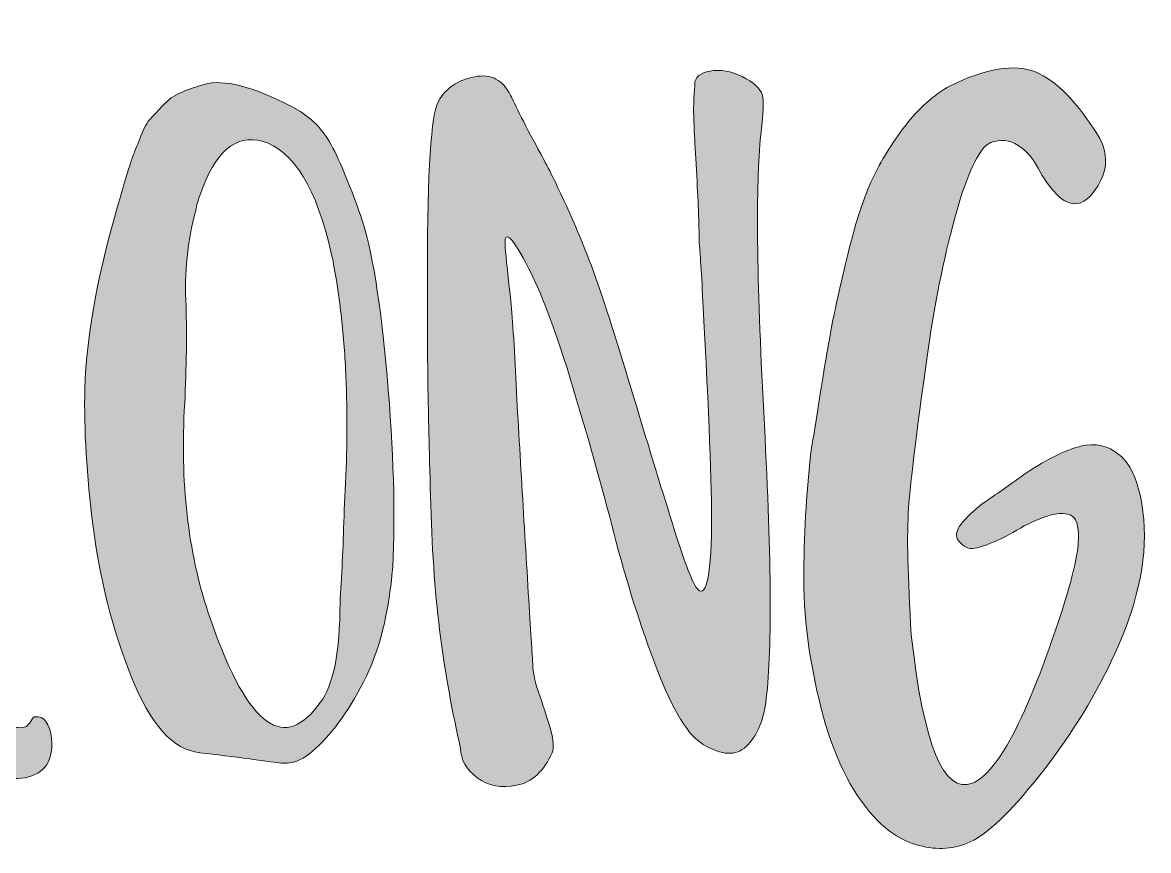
# Model space of a CAD drawing. Header units: inches. Extents: x 243 to 838, y -982 to -99.
# Drawn here: x 540.2 to 813.8, y -981.5 to -780.3 of the extents above; entities that cross this region are included whole.
import ezdxf

# ---------------------------------------------------------------- set-up
doc = ezdxf.new("R2010")
doc.units = ezdxf.units.IN
doc.header["$MEASUREMENT"] = 0
doc.layers.add('Layer 1', color=7, linetype='Continuous')

# ---------------------------------------------------------------- blocks, each defined once
blk = doc.blocks.new('block 6')
at = {"layer": 'Layer 1', "true_color": 0x030405}
h = blk.add_hatch(color=178, dxfattribs=at)
h.dxf.hatch_style = 2
edge = h.paths.add_edge_path()
edge.add_spline(control_points=[(466.45, -967.19), (466, -966.96), (465.44, -966.51), (464.76, -965.84), (464.09, -965.17), (463.02, -962.08), (461.56, -956.58), (460.1, -951.07), (459.15, -943.72), (458.7, -934.51), (458.25, -925.08), (457.91, -911.77), (457.69, -894.59), (457.46, -877.41), (457.86, -858.6), (458.87, -838.17), (459.88, -817.73), (461.62, -805.04), (464.09, -800.1), (467.91, -792.47), (472.12, -787.25), (476.72, -784.43), (481.32, -781.63), (488.23, -780.34), (497.44, -780.56), (503.95, -780.79), (509.68, -782.08), (514.62, -784.43), (519.56, -786.79), (522.48, -789.99), (523.38, -794.03), (525.17, -804.37), (526.07, -815.04), (526.07, -826.04), (526.07, -837.04), (524.05, -848.33), (520.01, -859.89), (515.97, -871.46), (510.13, -880.5), (502.49, -887.01), (505.19, -892.18), (509, -899.98), (513.95, -910.43), (518.88, -920.87), (523.21, -929.63), (526.92, -936.7), (530.62, -943.77), (533.82, -948.21), (536.52, -950.01), (537.64, -951.13), (538.65, -951.69), (539.55, -951.69), (540.44, -951.69), (541.07, -951.52), (541.4, -951.19), (541.74, -950.85), (542.08, -950.4), (542.41, -949.84), (542.75, -949.28), (543.03, -949), (543.26, -949), (545.5, -948.77), (546.84, -950.57), (547.3, -954.39), (547.75, -959.78), (545.61, -962.92), (540.9, -963.82), (538.65, -964.27), (535.84, -963.93), (532.48, -962.81), (530.68, -962.13), (528.49, -960.17), (525.91, -956.91), (523.32, -953.65), (520.4, -949.05), (517.15, -943.1), (513.89, -937.15), (511.14, -931.93), (508.89, -927.44), (506.65, -922.95), (503.67, -916.77), (499.97, -908.91), (496.26, -901.05), (493.84, -896), (492.72, -893.75), (490.03, -895.1), (487.33, -896.22), (484.64, -897.12), (480.6, -898.02), (477.23, -898.8), (474.53, -899.48), (473.41, -926.88), (473.07, -943.16), (473.52, -948.32), (473.74, -950.79), (474.08, -953.09), (474.53, -955.23), (474.98, -957.36), (475.43, -958.99), (475.88, -960.11), (476.33, -961.23), (476.67, -962.25), (476.89, -963.15), (477.11, -964.04), (477.17, -964.71), (477.06, -965.17), (476.94, -965.61), (476.67, -965.95), (476.22, -966.18), (475.32, -966.62), (474.08, -966.96), (472.51, -967.19), (470.94, -967.41), (469.48, -967.41), (468.13, -967.19), (468.13, -967.19), (466.45, -967.19), (466.45, -967.19)], knot_values=[0, 0, 0, 0, 1, 1, 1, 2, 2, 2, 3, 3, 3, 4, 4, 4, 5, 5, 5, 6, 6, 6, 7, 7, 7, 8, 8, 8, 9, 9, 9, 10, 10, 10, 11, 11, 11, 12, 12, 12, 13, 13, 13, 14, 14, 14, 15, 15, 15, 16, 16, 16, 17, 17, 17, 18, 18, 18, 19, 19, 19, 20, 20, 20, 21, 21, 21, 22, 22, 22, 23, 23, 23, 24, 24, 24, 25, 25, 25, 26, 26, 26, 27, 27, 27, 28, 28, 28, 29, 29, 29, 30, 30, 30, 31, 31, 31, 32, 32, 32, 33, 33, 33, 34, 34, 34, 35, 35, 35, 36, 36, 36, 37, 37, 37, 38, 38, 38, 39, 39, 39, 39], degree=3, periodic=1)
edge = h.paths.add_edge_path()
edge.add_spline(control_points=[(475.21, -880.95), (475.21, -883.42), (475.09, -887.01), (474.87, -891.73), (480.26, -889.93), (484.41, -887.35), (487.33, -883.98), (487.33, -883.53), (487.22, -883.2), (487, -882.97), (486.1, -881.17), (485.03, -879.88), (483.8, -879.1), (482.56, -878.31), (481.49, -877.97), (480.6, -878.08), (479.7, -878.2), (478.86, -878.42), (478.07, -878.76), (477.28, -879.1), (476.67, -879.38), (476.22, -879.6), (476.22, -879.6), (475.88, -880.27), (475.88, -880.27), (475.88, -880.27), (475.21, -880.95), (475.21, -880.95)], knot_values=[0, 0, 0, 0, 1, 1, 1, 2, 2, 2, 3, 3, 3, 4, 4, 4, 5, 5, 5, 6, 6, 6, 7, 7, 7, 8, 8, 8, 9, 9, 9, 9], degree=3, periodic=1)
edge = h.paths.add_edge_path()
edge.add_spline(control_points=[(475.54, -871.52), (478.24, -870.39), (481.44, -870.06), (485.15, -870.5), (488.85, -870.96), (491.71, -872.08), (493.73, -873.87), (499.35, -862.87), (503.45, -850.52), (506.03, -836.82), (508.61, -823.12), (509.06, -811.55), (507.38, -802.12), (505.69, -792.69), (502.27, -787.86), (497.1, -787.63), (488.35, -787.63), (482.62, -790.78), (479.92, -797.07), (479.02, -804.26), (478.29, -811.89), (477.73, -819.97), (477.17, -828.06), (476.72, -837.78), (476.39, -849.11), (476.05, -860.46), (475.76, -867.93), (475.54, -871.52)], knot_values=[0, 0, 0, 0, 1, 1, 1, 2, 2, 2, 3, 3, 3, 4, 4, 4, 5, 5, 5, 6, 6, 6, 7, 7, 7, 8, 8, 8, 9, 9, 9, 9], degree=3, periodic=1)
h = blk.add_hatch(color=178, dxfattribs=at)
h.dxf.hatch_style = 2
edge = h.paths.add_edge_path()
edge.add_spline(control_points=[(731.9, -883.64), (732.35, -881.4), (732.91, -877.92), (733.58, -873.2), (734.93, -864.67), (736.05, -858.1), (736.95, -853.49), (737.85, -848.89), (739.19, -842.94), (740.99, -835.64), (742.79, -828.34), (744.7, -822.56), (746.72, -818.29), (748.74, -814.03), (751.38, -809.76), (754.64, -805.49), (757.89, -801.22), (761.54, -797.97), (765.58, -795.72), (774.34, -791.45), (781.25, -790.33), (786.3, -792.35), (791.36, -794.37), (796.58, -799.76), (801.97, -808.52), (803.76, -812.12), (803.82, -815.54), (802.14, -818.8), (800.45, -822.05), (798.6, -823.91), (796.58, -824.35), (794.78, -824.58), (793.04, -823.8), (791.36, -822), (789.67, -820.2), (788.21, -818.12), (786.98, -815.76), (785.74, -813.4), (784.11, -811.55), (782.09, -810.2), (780.07, -808.86), (777.82, -808.64), (775.35, -809.53), (772.88, -810.66), (770.3, -815.71), (767.61, -824.69), (764.91, -833.68), (762.55, -844.68), (760.53, -857.7), (757.61, -878.37), (755.93, -891.9), (755.48, -898.3), (755.03, -904.7), (755.25, -914.97), (756.15, -929.12), (759.07, -955.84), (764.01, -967.86), (770.97, -965.17), (777.49, -962.47), (785.01, -947.65), (793.55, -920.7), (795.57, -914.19), (796.63, -909.25), (796.75, -905.88), (796.86, -902.51), (796.18, -900.54), (794.72, -899.98), (793.26, -899.42), (791.36, -899.53), (789, -900.32), (786.64, -901.11), (784.22, -902.23), (781.75, -903.69), (779.28, -905.15), (776.87, -906.33), (774.51, -907.22), (772.15, -908.12), (770.52, -908.35), (769.63, -907.9), (768.05, -907), (767.21, -906.05), (767.1, -905.03), (766.98, -904.02), (767.72, -902.68), (769.29, -900.99), (770.86, -899.31), (772.71, -897.74), (774.85, -896.28), (776.98, -894.82), (780.07, -892.63), (784.11, -889.71), (789.28, -886.34), (793.66, -884.21), (797.25, -883.31), (800.84, -882.41), (804.04, -883.14), (806.85, -885.5), (809.66, -887.85), (811.51, -892.4), (812.41, -899.14), (813.76, -909.25), (811.51, -920.7), (805.67, -933.5), (801.18, -943.38), (795.4, -952.87), (788.32, -961.97), (781.25, -971.06), (775.57, -976.73), (771.31, -978.98), (767.49, -981), (763.34, -981.51), (758.85, -980.49), (754.35, -979.48), (750.43, -977.07), (747.06, -973.25), (741.44, -967.19), (737.17, -958.43), (734.26, -946.98), (731.33, -935.52), (729.93, -924.46), (730.04, -913.79), (730.16, -903.13), (730.77, -893.08), (731.9, -883.64)], knot_values=[0, 0, 0, 0, 1, 1, 1, 2, 2, 2, 3, 3, 3, 4, 4, 4, 5, 5, 5, 6, 6, 6, 7, 7, 7, 8, 8, 8, 9, 9, 9, 10, 10, 10, 11, 11, 11, 12, 12, 12, 13, 13, 13, 14, 14, 14, 15, 15, 15, 16, 16, 16, 17, 17, 17, 18, 18, 18, 19, 19, 19, 20, 20, 20, 21, 21, 21, 22, 22, 22, 23, 23, 23, 24, 24, 24, 25, 25, 25, 26, 26, 26, 27, 27, 27, 28, 28, 28, 29, 29, 29, 30, 30, 30, 31, 31, 31, 32, 32, 32, 33, 33, 33, 34, 34, 34, 35, 35, 35, 36, 36, 36, 37, 37, 37, 38, 38, 38, 39, 39, 39, 40, 40, 40, 41, 41, 41, 41], degree=3, periodic=1)
h = blk.add_hatch(color=178, dxfattribs=at)
h.dxf.hatch_style = 2
edge = h.paths.add_edge_path()
edge.add_spline(control_points=[(668.91, -957.76), (666.88, -962.25), (664.02, -964.88), (660.32, -965.67), (656.61, -966.46), (653.41, -965.84), (650.71, -963.82), (648.02, -961.8), (646.67, -959.44), (646.67, -956.74), (644.65, -947.99), (643.02, -938.95), (641.79, -929.63), (640.55, -920.31), (639.77, -909.64), (639.43, -897.62), (639.09, -885.61), (638.87, -876.63), (638.75, -870.67), (638.64, -864.72), (638.59, -854.67), (638.59, -840.52), (638.59, -816.49), (639.48, -802.79), (641.28, -799.42), (643.08, -796.28), (646, -794.32), (650.04, -793.53), (654.08, -792.74), (657, -794.26), (658.8, -798.08), (659.25, -798.98), (660.15, -800.77), (661.49, -803.47), (662.84, -806.16), (664.41, -809.14), (666.21, -812.39), (668, -815.65), (670.03, -819.75), (672.27, -824.69), (674.52, -829.63), (676.54, -834.46), (678.34, -839.18), (681.03, -846.59), (684.28, -856.64), (688.11, -869.33), (691.92, -882.02), (695.23, -892.85), (698.04, -901.83), (700.85, -910.82), (702.81, -916.1), (703.94, -917.67), (706.18, -920.59), (707.42, -915.65), (707.65, -902.85), (707.65, -892.96), (706.97, -875.22), (705.62, -849.62), (705.17, -841.31), (704.83, -835.92), (704.61, -833.45), (704.61, -829.41), (704.39, -823.63), (703.94, -816.1), (703.49, -808.58), (703.27, -803.8), (703.27, -801.78), (703.27, -799.76), (703.38, -797.4), (703.6, -794.71), (704.05, -793.14), (705.57, -792.24), (708.15, -792.01), (710.73, -791.79), (713.37, -792.47), (716.07, -794.03), (718.54, -795.38), (719.88, -796.9), (720.11, -798.58), (720.33, -800.27), (720.11, -803.69), (719.44, -808.86), (718.31, -821.66), (718.65, -844.73), (720.45, -878.08), (722.24, -911.44), (722.35, -933.95), (720.78, -945.63), (720.11, -950.34), (718.54, -953.88), (716.07, -956.24), (713.59, -958.6), (710.11, -958.43), (705.62, -955.73), (702.03, -953.71), (698.27, -947.6), (694.34, -937.37), (690.41, -927.16), (686.93, -916.15), (683.9, -904.36), (680.86, -892.57), (677.33, -880.05), (673.28, -866.8), (669.24, -853.55), (665.42, -843.78), (661.83, -837.49), (658.91, -832.33), (657.45, -831.09), (657.45, -833.79), (657.45, -834.69), (657.79, -838.28), (658.46, -844.56), (658.91, -847.26), (659.36, -852.99), (659.81, -861.75), (660.26, -870.5), (660.76, -879.6), (661.33, -889.03), (661.88, -898.47), (662.45, -907.85), (663.01, -917.16), (663.57, -926.48), (663.96, -932.83), (664.19, -936.19), (664.19, -938.22), (664.75, -940.8), (665.87, -943.94), (666.99, -947.09), (667.89, -949.89), (668.57, -952.37), (669.24, -954.83), (669.35, -956.63), (668.91, -957.76)], knot_values=[0, 0, 0, 0, 1, 1, 1, 2, 2, 2, 3, 3, 3, 4, 4, 4, 5, 5, 5, 6, 6, 6, 7, 7, 7, 8, 8, 8, 9, 9, 9, 10, 10, 10, 11, 11, 11, 12, 12, 12, 13, 13, 13, 14, 14, 14, 15, 15, 15, 16, 16, 16, 17, 17, 17, 18, 18, 18, 19, 19, 19, 20, 20, 20, 21, 21, 21, 22, 22, 22, 23, 23, 23, 24, 24, 24, 25, 25, 25, 26, 26, 26, 27, 27, 27, 28, 28, 28, 29, 29, 29, 30, 30, 30, 31, 31, 31, 32, 32, 32, 33, 33, 33, 34, 34, 34, 35, 35, 35, 36, 36, 36, 37, 37, 37, 38, 38, 38, 39, 39, 39, 40, 40, 40, 41, 41, 41, 42, 42, 42, 43, 43, 43, 44, 44, 44, 44], degree=3, periodic=1)
h = blk.add_hatch(color=178, dxfattribs=at)
h.dxf.hatch_style = 2
edge = h.paths.add_edge_path()
edge.add_spline(control_points=[(555.38, -869.49), (555.83, -855.8), (558.75, -840.08), (564.14, -822.33), (564.36, -821.44), (564.87, -819.69), (565.65, -817.11), (566.44, -814.53), (567, -812.85), (567.34, -812.06), (567.68, -811.27), (568.23, -809.87), (569.02, -807.85), (569.81, -805.83), (570.59, -804.42), (571.38, -803.64), (572.17, -802.85), (573.18, -801.78), (574.41, -800.44), (575.64, -799.09), (577.05, -798.08), (578.62, -797.4), (580.19, -796.73), (582.1, -796.06), (584.35, -795.38), (589.07, -794.03), (596.14, -795.83), (605.57, -800.77), (609.62, -802.79), (612.7, -805.66), (614.84, -809.36), (616.97, -813.07), (619.5, -819.08), (622.42, -827.39), (625.11, -835.25), (627.24, -848.22), (628.82, -866.29), (630.39, -884.37), (630.84, -899.81), (630.17, -912.61), (629.27, -923.85), (626.91, -933.16), (623.09, -940.57), (619.27, -947.99), (615.12, -953.6), (610.63, -957.42), (609.05, -958.77), (607.65, -959.61), (606.42, -959.94), (605.18, -960.28), (604.06, -960.39), (603.05, -960.28), (602.04, -960.17), (599.51, -959.83), (595.47, -959.27), (591.42, -958.71), (587.38, -958.2), (583.34, -957.76), (576.82, -957.08), (571.27, -950.9), (566.67, -939.23), (562.06, -927.55), (558.97, -915.43), (557.4, -902.85), (555.83, -890.27), (555.15, -879.15), (555.38, -869.49)], knot_values=[0, 0, 0, 0, 1, 1, 1, 2, 2, 2, 3, 3, 3, 4, 4, 4, 5, 5, 5, 6, 6, 6, 7, 7, 7, 8, 8, 8, 9, 9, 9, 10, 10, 10, 11, 11, 11, 12, 12, 12, 13, 13, 13, 14, 14, 14, 15, 15, 15, 16, 16, 16, 17, 17, 17, 18, 18, 18, 19, 19, 19, 20, 20, 20, 21, 21, 21, 22, 22, 22, 22], degree=3, periodic=1)
edge = h.paths.add_edge_path()
edge.add_spline(control_points=[(582.33, -826.04), (580.31, -833.45), (579.52, -841.2), (579.97, -849.28), (580.19, -856.02), (580.08, -863.88), (579.64, -872.86), (578.51, -891.95), (580.42, -908.91), (585.36, -923.73), (594.34, -950.45), (603.22, -957.98), (611.97, -946.3), (615.34, -942.71), (617.14, -935.07), (617.36, -923.39), (617.36, -921.6), (617.48, -918.9), (617.7, -915.31), (617.92, -911.72), (618.09, -908.12), (618.21, -904.53), (618.32, -900.94), (618.49, -896.84), (618.71, -892.23), (618.93, -887.63), (619.05, -883.03), (619.05, -878.42), (619.05, -873.82), (618.93, -869.16), (618.71, -864.44), (618.49, -859.72), (618.09, -855.01), (617.53, -850.29), (616.97, -845.58), (616.24, -841.09), (615.34, -836.82), (611.75, -820.65), (606.13, -811.44), (598.5, -809.19), (591.98, -807.4), (586.93, -811.78), (583.34, -822.33), (582.89, -823.46), (582.55, -824.69), (582.33, -826.04)], knot_values=[0, 0, 0, 0, 1, 1, 1, 2, 2, 2, 3, 3, 3, 4, 4, 4, 5, 5, 5, 6, 6, 6, 7, 7, 7, 8, 8, 8, 9, 9, 9, 10, 10, 10, 11, 11, 11, 12, 12, 12, 13, 13, 13, 14, 14, 14, 15, 15, 15, 15], degree=3, periodic=1)
at = {"layer": 'Layer 1', "lineweight": 0}
for points, knots in [([(466.45, -967.19), (466, -966.96), (465.44, -966.51), (464.76, -965.84), (464.09, -965.17), (463.02, -962.08), (461.56, -956.58), (460.1, -951.07), (459.15, -943.72), (458.7, -934.51), (458.25, -925.08), (457.91, -911.77), (457.69, -894.59), (457.46, -877.41), (457.86, -858.6), (458.87, -838.17), (459.88, -817.73), (461.62, -805.04), (464.09, -800.1), (467.91, -792.47), (472.12, -787.25), (476.72, -784.43), (481.32, -781.63), (488.23, -780.34), (497.44, -780.56), (503.95, -780.79), (509.68, -782.08), (514.62, -784.43), (519.56, -786.79), (522.48, -789.99), (523.38, -794.03), (525.17, -804.37), (526.07, -815.04), (526.07, -826.04), (526.07, -837.04), (524.05, -848.33), (520.01, -859.89), (515.97, -871.46), (510.13, -880.5), (502.49, -887.01), (505.19, -892.18), (509, -899.98), (513.95, -910.43), (518.88, -920.87), (523.21, -929.63), (526.92, -936.7), (530.62, -943.77), (533.82, -948.21), (536.52, -950.01), (537.64, -951.13), (538.65, -951.69), (539.55, -951.69), (540.44, -951.69), (541.07, -951.52), (541.4, -951.19), (541.74, -950.85), (542.08, -950.4), (542.41, -949.84), (542.75, -949.28), (543.03, -949), (543.26, -949), (545.5, -948.77), (546.84, -950.57), (547.3, -954.39), (547.75, -959.78), (545.61, -962.92), (540.9, -963.82), (538.65, -964.27), (535.84, -963.93), (532.48, -962.81), (530.68, -962.13), (528.49, -960.17), (525.91, -956.91), (523.32, -953.65), (520.4, -949.05), (517.15, -943.1), (513.89, -937.15), (511.14, -931.93), (508.89, -927.44), (506.65, -922.95), (503.67, -916.77), (499.97, -908.91), (496.26, -901.05), (493.84, -896), (492.72, -893.75), (490.03, -895.1), (487.33, -896.22), (484.64, -897.12), (480.6, -898.02), (477.23, -898.8), (474.53, -899.48), (473.41, -926.88), (473.07, -943.16), (473.52, -948.32), (473.74, -950.79), (474.08, -953.09), (474.53, -955.23), (474.98, -957.36), (475.43, -958.99), (475.88, -960.11), (476.33, -961.23), (476.67, -962.25), (476.89, -963.15), (477.11, -964.04), (477.17, -964.71), (477.06, -965.17), (476.94, -965.61), (476.67, -965.95), (476.22, -966.18), (475.32, -966.62), (474.08, -966.96), (472.51, -967.19), (470.94, -967.41), (469.48, -967.41), (468.13, -967.19), (468.13, -967.19), (466.45, -967.19), (466.45, -967.19)], [0, 0, 0, 0, 1, 1, 1, 2, 2, 2, 3, 3, 3, 4, 4, 4, 5, 5, 5, 6, 6, 6, 7, 7, 7, 8, 8, 8, 9, 9, 9, 10, 10, 10, 11, 11, 11, 12, 12, 12, 13, 13, 13, 14, 14, 14, 15, 15, 15, 16, 16, 16, 17, 17, 17, 18, 18, 18, 19, 19, 19, 20, 20, 20, 21, 21, 21, 22, 22, 22, 23, 23, 23, 24, 24, 24, 25, 25, 25, 26, 26, 26, 27, 27, 27, 28, 28, 28, 29, 29, 29, 30, 30, 30, 31, 31, 31, 32, 32, 32, 33, 33, 33, 34, 34, 34, 35, 35, 35, 36, 36, 36, 37, 37, 37, 38, 38, 38, 39, 39, 39, 39]), ([(731.9, -883.64), (732.35, -881.4), (732.91, -877.92), (733.58, -873.2), (734.93, -864.67), (736.05, -858.1), (736.95, -853.49), (737.85, -848.89), (739.19, -842.94), (740.99, -835.64), (742.79, -828.34), (744.7, -822.56), (746.72, -818.29), (748.74, -814.03), (751.38, -809.76), (754.64, -805.49), (757.89, -801.22), (761.54, -797.97), (765.58, -795.72), (774.34, -791.45), (781.25, -790.33), (786.3, -792.35), (791.36, -794.37), (796.58, -799.76), (801.97, -808.52), (803.76, -812.12), (803.82, -815.54), (802.14, -818.8), (800.45, -822.05), (798.6, -823.91), (796.58, -824.35), (794.78, -824.58), (793.04, -823.8), (791.36, -822), (789.67, -820.2), (788.21, -818.12), (786.98, -815.76), (785.74, -813.4), (784.11, -811.55), (782.09, -810.2), (780.07, -808.86), (777.82, -808.64), (775.35, -809.53), (772.88, -810.66), (770.3, -815.71), (767.61, -824.69), (764.91, -833.68), (762.55, -844.68), (760.53, -857.7), (757.61, -878.37), (755.93, -891.9), (755.48, -898.3), (755.03, -904.7), (755.25, -914.97), (756.15, -929.12), (759.07, -955.84), (764.01, -967.86), (770.97, -965.17), (777.49, -962.47), (785.01, -947.65), (793.55, -920.7), (795.57, -914.19), (796.63, -909.25), (796.75, -905.88), (796.86, -902.51), (796.18, -900.54), (794.72, -899.98), (793.26, -899.42), (791.36, -899.53), (789, -900.32), (786.64, -901.11), (784.22, -902.23), (781.75, -903.69), (779.28, -905.15), (776.87, -906.33), (774.51, -907.22), (772.15, -908.12), (770.52, -908.35), (769.63, -907.9), (768.05, -907), (767.21, -906.05), (767.1, -905.03), (766.98, -904.02), (767.72, -902.68), (769.29, -900.99), (770.86, -899.31), (772.71, -897.74), (774.85, -896.28), (776.98, -894.82), (780.07, -892.63), (784.11, -889.71), (789.28, -886.34), (793.66, -884.21), (797.25, -883.31), (800.84, -882.41), (804.04, -883.14), (806.85, -885.5), (809.66, -887.85), (811.51, -892.4), (812.41, -899.14), (813.76, -909.25), (811.51, -920.7), (805.67, -933.5), (801.18, -943.38), (795.4, -952.87), (788.32, -961.97), (781.25, -971.06), (775.57, -976.73), (771.31, -978.98), (767.49, -981), (763.34, -981.51), (758.85, -980.49), (754.35, -979.48), (750.43, -977.07), (747.06, -973.25), (741.44, -967.19), (737.17, -958.43), (734.26, -946.98), (731.33, -935.52), (729.93, -924.46), (730.04, -913.79), (730.16, -903.13), (730.77, -893.08), (731.9, -883.64)], [0, 0, 0, 0, 1, 1, 1, 2, 2, 2, 3, 3, 3, 4, 4, 4, 5, 5, 5, 6, 6, 6, 7, 7, 7, 8, 8, 8, 9, 9, 9, 10, 10, 10, 11, 11, 11, 12, 12, 12, 13, 13, 13, 14, 14, 14, 15, 15, 15, 16, 16, 16, 17, 17, 17, 18, 18, 18, 19, 19, 19, 20, 20, 20, 21, 21, 21, 22, 22, 22, 23, 23, 23, 24, 24, 24, 25, 25, 25, 26, 26, 26, 27, 27, 27, 28, 28, 28, 29, 29, 29, 30, 30, 30, 31, 31, 31, 32, 32, 32, 33, 33, 33, 34, 34, 34, 35, 35, 35, 36, 36, 36, 37, 37, 37, 38, 38, 38, 39, 39, 39, 40, 40, 40, 41, 41, 41, 41]), ([(668.91, -957.76), (666.88, -962.25), (664.02, -964.88), (660.32, -965.67), (656.61, -966.46), (653.41, -965.84), (650.71, -963.82), (648.02, -961.8), (646.67, -959.44), (646.67, -956.74), (644.65, -947.99), (643.02, -938.95), (641.79, -929.63), (640.55, -920.31), (639.77, -909.64), (639.43, -897.62), (639.09, -885.61), (638.87, -876.63), (638.75, -870.67), (638.64, -864.72), (638.59, -854.67), (638.59, -840.52), (638.59, -816.49), (639.48, -802.79), (641.28, -799.42), (643.08, -796.28), (646, -794.32), (650.04, -793.53), (654.08, -792.74), (657, -794.26), (658.8, -798.08), (659.25, -798.98), (660.15, -800.77), (661.49, -803.47), (662.84, -806.16), (664.41, -809.14), (666.21, -812.39), (668, -815.65), (670.03, -819.75), (672.27, -824.69), (674.52, -829.63), (676.54, -834.46), (678.34, -839.18), (681.03, -846.59), (684.28, -856.64), (688.11, -869.33), (691.92, -882.02), (695.23, -892.85), (698.04, -901.83), (700.85, -910.82), (702.81, -916.1), (703.94, -917.67), (706.18, -920.59), (707.42, -915.65), (707.65, -902.85), (707.65, -892.96), (706.97, -875.22), (705.62, -849.62), (705.17, -841.31), (704.83, -835.92), (704.61, -833.45), (704.61, -829.41), (704.39, -823.63), (703.94, -816.1), (703.49, -808.58), (703.27, -803.8), (703.27, -801.78), (703.27, -799.76), (703.38, -797.4), (703.6, -794.71), (704.05, -793.14), (705.57, -792.24), (708.15, -792.01), (710.73, -791.79), (713.37, -792.47), (716.07, -794.03), (718.54, -795.38), (719.88, -796.9), (720.11, -798.58), (720.33, -800.27), (720.11, -803.69), (719.44, -808.86), (718.31, -821.66), (718.65, -844.73), (720.45, -878.08), (722.24, -911.44), (722.35, -933.95), (720.78, -945.63), (720.11, -950.34), (718.54, -953.88), (716.07, -956.24), (713.59, -958.6), (710.11, -958.43), (705.62, -955.73), (702.03, -953.71), (698.27, -947.6), (694.34, -937.37), (690.41, -927.16), (686.93, -916.15), (683.9, -904.36), (680.86, -892.57), (677.33, -880.05), (673.28, -866.8), (669.24, -853.55), (665.42, -843.78), (661.83, -837.49), (658.91, -832.33), (657.45, -831.09), (657.45, -833.79), (657.45, -834.69), (657.79, -838.28), (658.46, -844.56), (658.91, -847.26), (659.36, -852.99), (659.81, -861.75), (660.26, -870.5), (660.76, -879.6), (661.33, -889.03), (661.88, -898.47), (662.45, -907.85), (663.01, -917.16), (663.57, -926.48), (663.96, -932.83), (664.19, -936.19), (664.19, -938.22), (664.75, -940.8), (665.87, -943.94), (666.99, -947.09), (667.89, -949.89), (668.57, -952.37), (669.24, -954.83), (669.35, -956.63), (668.91, -957.76)], [0, 0, 0, 0, 1, 1, 1, 2, 2, 2, 3, 3, 3, 4, 4, 4, 5, 5, 5, 6, 6, 6, 7, 7, 7, 8, 8, 8, 9, 9, 9, 10, 10, 10, 11, 11, 11, 12, 12, 12, 13, 13, 13, 14, 14, 14, 15, 15, 15, 16, 16, 16, 17, 17, 17, 18, 18, 18, 19, 19, 19, 20, 20, 20, 21, 21, 21, 22, 22, 22, 23, 23, 23, 24, 24, 24, 25, 25, 25, 26, 26, 26, 27, 27, 27, 28, 28, 28, 29, 29, 29, 30, 30, 30, 31, 31, 31, 32, 32, 32, 33, 33, 33, 34, 34, 34, 35, 35, 35, 36, 36, 36, 37, 37, 37, 38, 38, 38, 39, 39, 39, 40, 40, 40, 41, 41, 41, 42, 42, 42, 43, 43, 43, 44, 44, 44, 44]), ([(555.38, -869.49), (555.83, -855.8), (558.75, -840.08), (564.14, -822.33), (564.36, -821.44), (564.87, -819.69), (565.65, -817.11), (566.44, -814.53), (567, -812.85), (567.34, -812.06), (567.68, -811.27), (568.23, -809.87), (569.02, -807.85), (569.81, -805.83), (570.59, -804.42), (571.38, -803.64), (572.17, -802.85), (573.18, -801.78), (574.41, -800.44), (575.64, -799.09), (577.05, -798.08), (578.62, -797.4), (580.19, -796.73), (582.1, -796.06), (584.35, -795.38), (589.07, -794.03), (596.14, -795.83), (605.57, -800.77), (609.62, -802.79), (612.7, -805.66), (614.84, -809.36), (616.97, -813.07), (619.5, -819.08), (622.42, -827.39), (625.11, -835.25), (627.24, -848.22), (628.82, -866.29), (630.39, -884.37), (630.84, -899.81), (630.17, -912.61), (629.27, -923.85), (626.91, -933.16), (623.09, -940.57), (619.27, -947.99), (615.12, -953.6), (610.63, -957.42), (609.05, -958.77), (607.65, -959.61), (606.42, -959.94), (605.18, -960.28), (604.06, -960.39), (603.05, -960.28), (602.04, -960.17), (599.51, -959.83), (595.47, -959.27), (591.42, -958.71), (587.38, -958.2), (583.34, -957.76), (576.82, -957.08), (571.27, -950.9), (566.67, -939.23), (562.06, -927.55), (558.97, -915.43), (557.4, -902.85), (555.83, -890.27), (555.15, -879.15), (555.38, -869.49)], [0, 0, 0, 0, 1, 1, 1, 2, 2, 2, 3, 3, 3, 4, 4, 4, 5, 5, 5, 6, 6, 6, 7, 7, 7, 8, 8, 8, 9, 9, 9, 10, 10, 10, 11, 11, 11, 12, 12, 12, 13, 13, 13, 14, 14, 14, 15, 15, 15, 16, 16, 16, 17, 17, 17, 18, 18, 18, 19, 19, 19, 20, 20, 20, 21, 21, 21, 22, 22, 22, 22]), ([(582.33, -826.04), (580.31, -833.45), (579.52, -841.2), (579.97, -849.28), (580.19, -856.02), (580.08, -863.88), (579.64, -872.86), (578.51, -891.95), (580.42, -908.91), (585.36, -923.73), (594.34, -950.45), (603.22, -957.98), (611.97, -946.3), (615.34, -942.71), (617.14, -935.07), (617.36, -923.39), (617.36, -921.6), (617.48, -918.9), (617.7, -915.31), (617.92, -911.72), (618.09, -908.12), (618.21, -904.53), (618.32, -900.94), (618.49, -896.84), (618.71, -892.23), (618.93, -887.63), (619.05, -883.03), (619.05, -878.42), (619.05, -873.82), (618.93, -869.16), (618.71, -864.44), (618.49, -859.72), (618.09, -855.01), (617.53, -850.29), (616.97, -845.58), (616.24, -841.09), (615.34, -836.82), (611.75, -820.65), (606.13, -811.44), (598.5, -809.19), (591.98, -807.4), (586.93, -811.78), (583.34, -822.33), (582.89, -823.46), (582.55, -824.69), (582.33, -826.04)], [0, 0, 0, 0, 1, 1, 1, 2, 2, 2, 3, 3, 3, 4, 4, 4, 5, 5, 5, 6, 6, 6, 7, 7, 7, 8, 8, 8, 9, 9, 9, 10, 10, 10, 11, 11, 11, 12, 12, 12, 13, 13, 13, 14, 14, 14, 15, 15, 15, 15])]:
    blk.add_open_spline(points, degree=3, knots=knots, dxfattribs=at)
blk = doc.blocks.new('block 2')
at = {"layer": 'Layer 1'}
blk.add_blockref('block 6', (0, 0), dxfattribs=at)

msp = doc.modelspace()

# ---------------------------------------------------------------- block references
at = {"layer": 'Layer 1'}
msp.add_blockref('block 2', (0, 0), dxfattribs=at)

doc.saveas('drawing.dxf')
